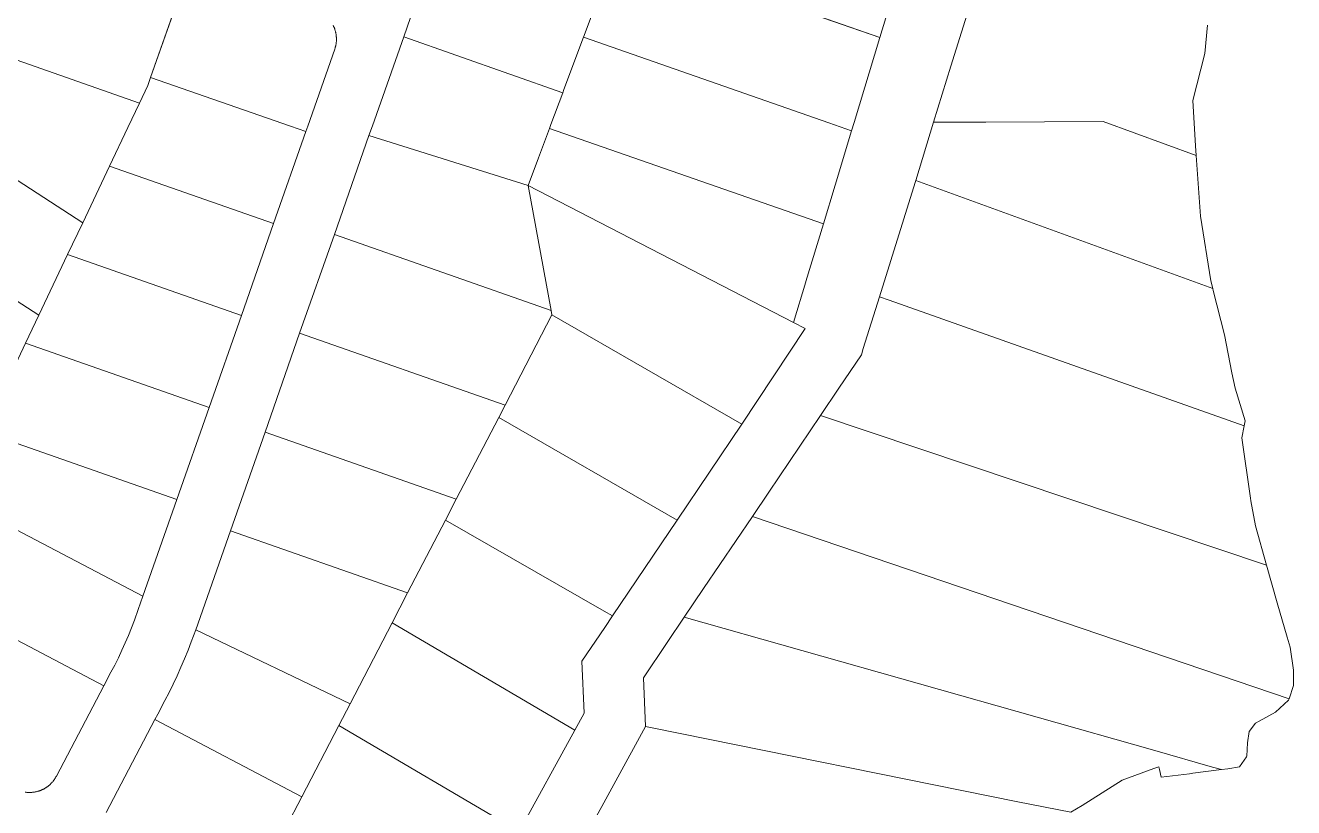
# Model space of a CAD drawing. Header units: feet. Extents: x 865220 to 2774701, y -2240498 to 961524.
# Drawn here: x 2771185 to 2772226, y 959366 to 960009 of the extents above; entities that cross this region are included whole.
import ezdxf

# ---------------------------------------------------------------- set-up
doc = ezdxf.new("R2010")
doc.units = ezdxf.units.FT
doc.header["$LTSCALE"] = 0.015
doc.header["$MEASUREMENT"] = 0
doc.layers.add('Parcels', color=7, linetype='Continuous', lineweight=0)

msp = doc.modelspace()

# ---------------------------------------------------------------- linework, layer by layer
at = {"layer": 'Parcels', "lineweight": 5, "ltscale": 100}
for p, q in [((2771981.6, 960094.8), (2771944.4, 959975.5)), ((2771523.6, 960080.6), (2771495.2, 959999.4)), ((2771886.1, 959998.9), (2771909.4, 960075.4)), ((2771287.5, 959966.2), (2771319.6, 960057.9)), ((2771319.6, 960057.9), (2771287.5, 959966.2)), ((2771751.1, 960046.1), (2771886.1, 959998.9)), ((2771886.1, 959998.9), (2771751.1, 960046.1)), ((2771655.9, 960034.2), (2771642.9, 959999.3)), ((2771437.4, 960008.7), (2771437.2, 960009.1)), ((2771437.6, 960008.3), (2771437.4, 960008.7)), ((2771437.7, 960008), (2771437.6, 960008.3)), ((2771437.9, 960007.6), (2771437.7, 960008)), ((2771438.1, 960007.2), (2771437.9, 960007.6)), ((2771438.3, 960006.8), (2771438.1, 960007.2)), ((2771438.4, 960006.3), (2771438.3, 960006.8)), ((2771438.6, 960005.9), (2771438.4, 960006.3)), ((2771438.7, 960005.5), (2771438.6, 960005.9)), ((2771438.8, 960005.1), (2771438.7, 960005.5)), ((2771439, 960004.7), (2771438.8, 960005.1)), ((2771439.1, 960004.3), (2771439, 960004.7)), ((2771439.2, 960003.9), (2771439.1, 960004.3)), ((2771439.3, 960003.4), (2771439.2, 960003.9)), ((2771439.4, 960003), (2771439.3, 960003.4)), ((2771439.5, 960002.6), (2771439.4, 960003)), ((2771439.6, 960002.2), (2771439.5, 960002.6)), ((2772152.8, 959985.9), (2772155.1, 960009)), ((2771278.3, 959945.1), (2771136.8, 959994.6)), ((2771439.3, 959991.8), (2771439.4, 959992.2)), ((2771439.4, 959992.2), (2771439.5, 959992.6)), ((2771439.5, 959992.6), (2771439.6, 959993)), ((2771439.7, 960001.7), (2771439.6, 960002.2)), ((2771439.6, 959993), (2771439.7, 959993.5)), ((2771439.7, 960001.3), (2771439.7, 960001.7)), ((2771439.8, 960000.9), (2771439.7, 960001.3)), ((2771439.7, 959993.5), (2771439.8, 959993.9)), ((2771439.9, 960000.4), (2771439.8, 960000.9)), ((2771439.8, 959994.3), (2771439.9, 959994.8)), ((2771439.8, 959993.9), (2771439.8, 959994.3)), ((2771439.9, 960000), (2771439.9, 960000.4)), ((2771439.9, 959999.6), (2771439.9, 960000)), ((2771440, 959999.1), (2771439.9, 959999.6)), ((2771439.9, 959995.2), (2771440, 959995.6)), ((2771439.9, 959994.8), (2771439.9, 959995.2)), ((2771440, 959998.7), (2771440, 959999.1)), ((2771440, 959998.3), (2771440, 959998.7)), ((2771440, 959997.8), (2771440, 959998.3)), ((2771440, 959997.4), (2771440, 959997.8)), ((2771440, 959996.9), (2771440, 959997.4)), ((2771440, 959996.5), (2771440, 959996.9)), ((2771440, 959996.1), (2771440, 959996.5)), ((2771440, 959995.6), (2771440, 959996.1)), ((2771495.2, 959999.4), (2771469.6, 959926.4)), ((2771495.2, 959999.4), (2771625.9, 959953.6)), ((2771642.9, 959999.3), (2771626.8, 959956.1)), ((2771642.9, 959999.3), (2771844.3, 959928.9)), ((2771844.3, 959928.9), (2771642.9, 959999.3)), ((2771864.9, 959929), (2771886.1, 959998.9)), ((2771416.5, 959926.1), (2771438.6, 959989.2)), ((2771438.6, 959989.2), (2771438.8, 959989.7)), ((2771438.8, 959989.7), (2771438.9, 959990.1)), ((2771438.9, 959990.1), (2771439, 959990.5)), ((2771439, 959990.5), (2771439.1, 959990.9)), ((2771439.1, 959990.9), (2771439.2, 959991.3)), ((2771439.2, 959991.3), (2771439.3, 959991.8)), ((2772143.1, 959947.3), (2772152.8, 959985.9)), ((2771944.4, 959975.5), (2771930, 959929.4)), ((2771285.2, 959959.6), (2771287.5, 959966.2)), ((2771402.4, 959926), (2771287.5, 959966.2)), ((2771287.5, 959966.2), (2771402.4, 959926)), ((2771278.3, 959945.1), (2771285.2, 959959.6)), ((2771625.9, 959953.6), (2771616.1, 959927.5)), ((2771616.1, 959927.5), (2771625.9, 959953.6)), ((2771626.8, 959956.1), (2771625.9, 959953.6)), ((2771625.9, 959953.6), (2771626.8, 959956.1)), ((2771625.9, 959953.6), (2771625.9, 959953.6)), ((2771268.8, 959925.1), (2771278.3, 959945.1)), ((2771278.3, 959945.1), (2771268.8, 959925.1)), ((2771278.3, 959945.1), (2771278.3, 959945.1)), ((2772145.1, 959910), (2772143.1, 959947.3)), ((2771973, 959929.5), (2772069.5, 959929.8)), ((2772145.6, 959902), (2772069.5, 959929.8)), ((2772069.5, 959929.8), (2772145.6, 959902)), ((2771112.9, 959923.9), (2771231.8, 959846.8)), ((2771253.8, 959893.3), (2771268.8, 959925.1)), ((2771388.4, 959846.1), (2771414.9, 959921.6)), ((2771414.9, 959921.6), (2771402.4, 959926)), ((2771402.4, 959926), (2771402.4, 959926)), ((2771402.4, 959926), (2771414.9, 959921.6)), ((2771414.9, 959921.6), (2771416.5, 959926.1)), ((2771414.9, 959921.6), (2771414.9, 959921.6)), ((2771469.6, 959926.4), (2771466.7, 959918.3)), ((2771614.9, 959924.3), (2771605.9, 959900.2)), ((2771616.1, 959927.5), (2771614.9, 959924.3)), ((2771614.9, 959924.3), (2771616.1, 959927.5)), ((2771614.9, 959924.3), (2771839.7, 959845.8)), ((2771839.7, 959845.8), (2771614.9, 959924.3)), ((2771844.3, 959928.9), (2771862.9, 959922.3)), ((2771862.9, 959922.3), (2771844.3, 959928.9)), ((2771849.3, 959877.6), (2771862.9, 959922.3)), ((2771862.9, 959922.3), (2771864.9, 959929)), ((2771862.9, 959922.3), (2771862.9, 959922.3)), ((2771930, 959929.4), (2771915.6, 959881.4)), ((2771930, 959929.4), (2771973, 959929.5)), ((2771466.7, 959918.3), (2771438.3, 959837.1)), ((2771597.5, 959877.5), (2771466.7, 959918.3)), ((2772145.6, 959902), (2772145.1, 959910)), ((2771605.9, 959900.2), (2771597.5, 959877.5)), ((2772149.2, 959852.2), (2772145.6, 959902)), ((2772145.6, 959902), (2772145.6, 959902)), ((2771231.8, 959846.8), (2771253.8, 959893.3)), ((2771253.8, 959893.3), (2771231.8, 959846.8)), ((2771388.4, 959846.1), (2771253.8, 959893.3)), ((2771253.8, 959893.3), (2771388.4, 959846.1)), ((2771915.1, 959879.9), (2771885.8, 959786)), ((2771915.6, 959881.4), (2771915.1, 959879.9)), ((2771915.1, 959879.9), (2771915.1, 959879.9)), ((2772159.3, 959792.8), (2771915.6, 959881.4)), ((2771915.6, 959881.4), (2772159.3, 959792.8)), ((2771597.5, 959877.5), (2771815.1, 959764.9)), ((2771815.1, 959764.9), (2771597.5, 959877.5)), ((2771616.2, 959774.8), (2771597.5, 959877.5)), ((2771597.5, 959877.5), (2771597.5, 959877.5)), ((2771839.7, 959845.8), (2771849.3, 959877.6)), ((2771053.1, 959862.5), (2771195.8, 959770.9)), ((2771219.3, 959820.6), (2771231.8, 959846.8)), ((2771231.8, 959846.8), (2771219.3, 959820.6)), ((2771231.8, 959846.8), (2771231.8, 959846.8)), ((2772157.7, 959799), (2772149.2, 959852.2)), ((2771362, 959770.6), (2771388.4, 959846.1)), ((2771388.4, 959846.1), (2771388.4, 959846.1)), ((2771438.3, 959837.1), (2771409.8, 959756)), ((2771616.2, 959774.8), (2771438.3, 959837.1)), ((2771825.3, 959798.4), (2771839.7, 959845.8)), ((2771839.7, 959845.8), (2771839.7, 959845.8)), ((2771219.3, 959820.6), (2771195.8, 959770.9)), ((2771219.3, 959820.6), (2771362, 959770.6)), ((2771815.1, 959764.9), (2771825.2, 959798.3)), ((2771825.2, 959798.3), (2771825.3, 959798.4)), ((2772159.3, 959792.8), (2772157.7, 959799)), ((2771885.8, 959786), (2771872.5, 959743.5)), ((2771893.6, 959783.2), (2771885.8, 959786)), ((2771885.8, 959786), (2771893.6, 959783.2)), ((2772159.7, 959791.2), (2772159.3, 959792.8)), ((2772168.9, 959754.7), (2772159.7, 959791.2)), ((2771616.2, 959774.8), (2771616.9, 959771.2)), ((2771616.2, 959774.8), (2771616.2, 959774.8)), ((2772185.2, 959680.1), (2771893.6, 959783.2)), ((2771184.9, 959747.9), (2771195.8, 959770.9)), ((2771335.5, 959695.1), (2771362, 959770.6)), ((2771362, 959770.6), (2771362, 959770.6)), ((2771616.9, 959771.2), (2771578.4, 959696.9)), ((2771616.9, 959771.2), (2771616.9, 959771.2)), ((2771616.9, 959771.2), (2771772.7, 959681.4)), ((2771824.9, 959759.9), (2771815.1, 959764.9)), ((2771409.8, 959756), (2771381.4, 959674.8)), ((2771578.4, 959696.9), (2771409.8, 959756)), ((2771409.8, 959756), (2771578.4, 959696.9)), ((2771772.7, 959681.4), (2771824.9, 959759.9)), ((2772175.1, 959723.4), (2772168.9, 959754.7)), ((2771159.8, 959695), (2771184.9, 959747.9)), ((2771184.9, 959747.9), (2771159.8, 959695)), ((2771335.5, 959695.1), (2771184.9, 959747.9)), ((2771184.9, 959747.9), (2771335.5, 959695.1)), ((2771872.5, 959743.5), (2771870.9, 959738.3)), ((2771870.9, 959738.3), (2771852.4, 959710.9)), ((2772177.6, 959711), (2772175.1, 959723.4)), ((2771852.4, 959710.9), (2771837.3, 959688.5)), ((2772186, 959684.1), (2772177.6, 959711)), ((2771309.1, 959619.6), (2771335.5, 959695.1)), ((2771573.2, 959686.9), (2771578.4, 959696.9)), ((2771578.4, 959696.9), (2771578.4, 959696.9)), ((2771573.2, 959686.9), (2771538.4, 959619.8)), ((2771538.4, 959619.8), (2771573.2, 959686.9)), ((2771573.2, 959686.9), (2771719.6, 959602.6)), ((2771719.6, 959602.6), (2771772.7, 959681.4)), ((2771837.3, 959688.5), (2771794.9, 959625.6)), ((2772203.4, 959565.6), (2771837.3, 959688.5)), ((2771837.3, 959688.5), (2772203.4, 959565.6)), ((2772183.1, 959670), (2772185.2, 959680.1)), ((2772185.2, 959680.1), (2772186, 959684.1)), ((2772185.2, 959680.1), (2772185.2, 959680.1)), ((2771150.4, 959675.2), (2771309.1, 959619.6)), ((2771381.4, 959674.8), (2771353, 959593.7)), ((2771538.4, 959619.8), (2771381.4, 959674.8)), ((2771381.4, 959674.8), (2771538.4, 959619.8)), ((2772190.2, 959620.5), (2772183.1, 959670)), ((2771281.1, 959540), (2771309.1, 959619.6)), ((2771309.1, 959619.6), (2771309.1, 959619.6)), ((2771538.4, 959619.8), (2771529.5, 959602.6)), ((2771538.4, 959619.8), (2771538.4, 959619.8)), ((2771794.9, 959625.6), (2771781.4, 959605.6)), ((2772190.5, 959618.4), (2772190.2, 959620.5)), ((2772194.3, 959597.9), (2772190.5, 959618.4)), ((2771281.1, 959540), (2771165.9, 959600.5)), ((2771529.5, 959602.6), (2771498.4, 959542.7)), ((2771498.4, 959542.7), (2771529.5, 959602.6)), ((2771659.7, 959527.7), (2771529.5, 959602.6)), ((2771666.6, 959523.8), (2771719.6, 959602.6)), ((2771719.6, 959602.6), (2771719.6, 959602.6)), ((2771781.4, 959605.6), (2771741.4, 959546.3)), ((2771781.4, 959605.6), (2772222, 959455.8)), ((2772203.4, 959565.6), (2772194.3, 959597.9)), ((2771353, 959593.7), (2771324.5, 959512.5)), ((2771498.4, 959542.7), (2771353, 959593.7)), ((2772212.1, 959534.6), (2772203.4, 959565.6)), ((2772203.4, 959565.6), (2772203.4, 959565.6)), ((2771741.4, 959546.3), (2771725.5, 959522.7)), ((2771277.3, 959529.1), (2771281.1, 959540)), ((2771281.1, 959540), (2771281.1, 959540)), ((2771498.4, 959542.7), (2771485.7, 959518.3)), ((2771498.4, 959542.7), (2771498.4, 959542.7)), ((2772220.5, 959506.4), (2772212.1, 959534.6)), ((2771125.7, 959531.2), (2771249.1, 959466.4)), ((2771274.2, 959520.4), (2771277.3, 959529.1)), ((2771659.7, 959527.7), (2771666.6, 959523.8)), ((2771660.2, 959514.4), (2771666.6, 959523.8)), ((2771666.6, 959523.8), (2771666.6, 959523.8)), ((2771269.2, 959507.9), (2771271.7, 959514.1)), ((2771271.7, 959514.1), (2771274.2, 959520.4)), ((2771485.7, 959518.3), (2771451.2, 959451.7)), ((2771451.2, 959451.7), (2771485.7, 959518.3)), ((2771635.7, 959430), (2771485.7, 959518.3)), ((2771641.5, 959486.6), (2771660.2, 959514.4)), ((2771725.5, 959522.7), (2771711.6, 959502.1)), ((2771725.5, 959522.7), (2772111.7, 959413.2)), ((2771266.6, 959501.7), (2771269.2, 959507.9)), ((2771324.5, 959512.5), (2771320.9, 959502.7)), ((2771451.2, 959451.7), (2771324.5, 959512.5)), ((2771324.5, 959512.5), (2771451.2, 959451.7)), ((2772222.9, 959498.2), (2772220.5, 959506.4)), ((2771261, 959489.5), (2771263.8, 959495.6)), ((2771263.8, 959495.6), (2771266.6, 959501.7)), ((2771318.2, 959495.6), (2771315.3, 959488.6)), ((2771320.9, 959502.7), (2771318.2, 959495.6)), ((2771711.6, 959502.1), (2771692, 959473)), ((2772225.7, 959479.3), (2772222.9, 959498.2)), ((2771254.9, 959477.6), (2771258, 959483.5)), ((2771258, 959483.5), (2771261, 959489.5)), ((2771315.3, 959488.6), (2771312.3, 959481.7)), ((2771643.4, 959444.1), (2771641.5, 959486.6)), ((2771249.1, 959466.4), (2771254.9, 959477.6)), ((2771309.2, 959474.7), (2771306, 959467.9)), ((2771312.3, 959481.7), (2771309.2, 959474.7)), ((2771692, 959473), (2771693.7, 959433)), ((2772225.5, 959466.7), (2772225.7, 959479.3)), ((2771210.1, 959392.2), (2771249.1, 959466.4)), ((2771249.1, 959466.4), (2771249.1, 959466.4)), ((2771306, 959467.9), (2771302.7, 959461.1)), ((2772222, 959455.8), (2772225.5, 959466.7)), ((2771299.2, 959454.3), (2771293.4, 959443.2)), ((2771302.7, 959461.1), (2771299.2, 959454.3)), ((2771451.2, 959451.7), (2771442, 959433.9)), ((2771442, 959433.9), (2771451.2, 959451.7)), ((2771451.2, 959451.7), (2771451.2, 959451.7)), ((2772210.9, 959444.9), (2772221.6, 959454.7)), ((2772221.6, 959454.7), (2772222, 959455.8)), ((2772222, 959455.8), (2772222, 959455.8)), ((2771293.4, 959443.2), (2771291, 959438.7)), ((2771635.7, 959430), (2771643.4, 959444.1)), ((2772197.4, 959437.4), (2772210.9, 959444.9)), ((2771291, 959438.7), (2771251, 959362.5)), ((2771411.6, 959375.3), (2771291, 959438.7)), ((2771411.6, 959375.3), (2771442, 959433.9)), ((2771590.1, 959346.7), (2771442, 959433.9)), ((2771442, 959433.9), (2771442, 959433.9)), ((2771442, 959433.9), (2771590.1, 959346.7)), ((2771590.1, 959346.7), (2771635.7, 959430)), ((2771635.7, 959430), (2771635.7, 959430)), ((2771693.7, 959433), (2771643.7, 959341.5)), ((2771693.7, 959433), (2771699.1, 959431.9)), ((2771999.3, 959371.3), (2771699.1, 959431.9)), ((2772189.1, 959429), (2772194.5, 959435.8)), ((2772194.5, 959435.8), (2772197.4, 959437.4)), ((2772187.2, 959408.6), (2772187.9, 959419.6)), ((2772187.9, 959419.6), (2772189.1, 959429)), ((2772111.7, 959413.2), (2772159.2, 959399.7)), ((2772111.1, 959398.5), (2772115.1, 959400)), ((2772115.1, 959400), (2772115.6, 959397.8)), ((2772159.2, 959399.7), (2772166.4, 959397.7)), ((2772171.7, 959398.4), (2772181.2, 959399.8)), ((2772181.2, 959399.8), (2772187.1, 959408.1)), ((2772187.1, 959408.1), (2772187.2, 959408.6)), ((2771207.4, 959388.1), (2771207.7, 959388.4)), ((2771207.7, 959388.4), (2771207.9, 959388.8)), ((2771207.9, 959388.8), (2771208.2, 959389.1)), ((2771208.2, 959389.1), (2771208.5, 959389.5)), ((2771208.5, 959389.5), (2771208.7, 959389.8)), ((2771208.7, 959389.8), (2771208.9, 959390.2)), ((2771208.9, 959390.2), (2771209.2, 959390.5)), ((2771209.2, 959390.5), (2771209.4, 959390.9)), ((2771209.4, 959390.9), (2771209.6, 959391.3)), ((2771209.6, 959391.3), (2771209.8, 959391.7)), ((2771209.8, 959391.7), (2771210.1, 959392.2)), ((2772052.1, 959368.1), (2772085, 959389)), ((2772085, 959389), (2772111.1, 959398.5)), ((2772115.6, 959397.8), (2772117, 959391.5)), ((2772117, 959391.5), (2772140.2, 959394.3)), ((2772140.2, 959394.3), (2772143.1, 959394.6)), ((2772143.1, 959394.6), (2772166.4, 959397.7)), ((2772166.4, 959397.7), (2772171.7, 959398.4)), ((2772166.4, 959397.7), (2772166.4, 959397.7)), ((2771184.5, 959379.1), (2771184.9, 959379)), ((2771184.9, 959379), (2771185.3, 959379)), ((2771185.3, 959379), (2771185.8, 959378.9)), ((2771185.8, 959378.9), (2771186.2, 959378.9)), ((2771186.2, 959378.9), (2771186.6, 959378.9)), ((2771186.6, 959378.9), (2771187.1, 959378.9)), ((2771187.1, 959378.9), (2771187.5, 959378.8)), ((2771187.5, 959378.8), (2771188, 959378.8)), ((2771188, 959378.8), (2771188.4, 959378.8)), ((2771188.4, 959378.8), (2771188.8, 959378.9)), ((2771188.8, 959378.9), (2771189.3, 959378.9)), ((2771189.3, 959378.9), (2771189.7, 959378.9)), ((2771189.7, 959378.9), (2771190.1, 959378.9)), ((2771190.1, 959378.9), (2771190.6, 959379)), ((2771190.6, 959379), (2771191, 959379)), ((2771191, 959379), (2771191.4, 959379.1)), ((2771191.4, 959379.1), (2771191.9, 959379.1)), ((2771191.9, 959379.1), (2771192.3, 959379.2)), ((2771192.3, 959379.2), (2771192.7, 959379.3)), ((2771192.7, 959379.3), (2771193.2, 959379.4)), ((2771193.2, 959379.4), (2771193.6, 959379.5)), ((2771193.6, 959379.5), (2771194, 959379.6)), ((2771194, 959379.6), (2771194.4, 959379.7)), ((2771194.4, 959379.7), (2771194.8, 959379.8)), ((2771194.8, 959379.8), (2771195.3, 959379.9)), ((2771195.3, 959379.9), (2771195.7, 959380)), ((2771195.7, 959380), (2771196.1, 959380.2)), ((2771196.1, 959380.2), (2771196.5, 959380.3)), ((2771196.5, 959380.3), (2771196.9, 959380.5)), ((2771196.9, 959380.5), (2771197.3, 959380.6)), ((2771197.3, 959380.6), (2771197.7, 959380.8)), ((2771197.7, 959380.8), (2771198.1, 959381)), ((2771198.1, 959381), (2771198.5, 959381.2)), ((2771198.5, 959381.2), (2771198.9, 959381.3)), ((2771198.9, 959381.3), (2771199.3, 959381.5)), ((2771199.3, 959381.5), (2771199.7, 959381.7)), ((2771199.7, 959381.7), (2771200.1, 959381.9)), ((2771200.1, 959381.9), (2771200.5, 959382.2)), ((2771200.5, 959382.2), (2771200.8, 959382.4)), ((2771200.8, 959382.4), (2771201.2, 959382.6)), ((2771201.2, 959382.6), (2771201.6, 959382.8)), ((2771201.6, 959382.8), (2771201.9, 959383.1)), ((2771201.9, 959383.1), (2771202.3, 959383.3)), ((2771202.3, 959383.3), (2771202.7, 959383.6)), ((2771202.7, 959383.6), (2771203, 959383.8)), ((2771203, 959383.8), (2771203.4, 959384.1)), ((2771203.4, 959384.1), (2771203.7, 959384.4)), ((2771203.7, 959384.4), (2771204, 959384.7)), ((2771204, 959384.7), (2771204.4, 959384.9)), ((2771204.4, 959384.9), (2771204.7, 959385.2)), ((2771204.7, 959385.2), (2771205, 959385.5)), ((2771205, 959385.5), (2771205.3, 959385.8)), ((2771205.3, 959385.8), (2771205.6, 959386.1)), ((2771205.6, 959386.1), (2771205.9, 959386.4)), ((2771205.9, 959386.4), (2771206.3, 959386.8)), ((2771206.3, 959386.8), (2771206.5, 959387.1)), ((2771206.5, 959387.1), (2771206.8, 959387.4)), ((2771206.8, 959387.4), (2771207.1, 959387.7)), ((2771207.1, 959387.7), (2771207.4, 959388.1)), ((2771398.3, 959349.6), (2771411.6, 959375.3)), ((2771411.6, 959375.3), (2771411.6, 959375.3)), ((2771999.3, 959371.3), (2772042.7, 959362.6)), ((2772042.7, 959362.6), (2772052.1, 959368.1))]:
    msp.add_line(p, q, dxfattribs=at)

doc.saveas('drawing.dxf')
